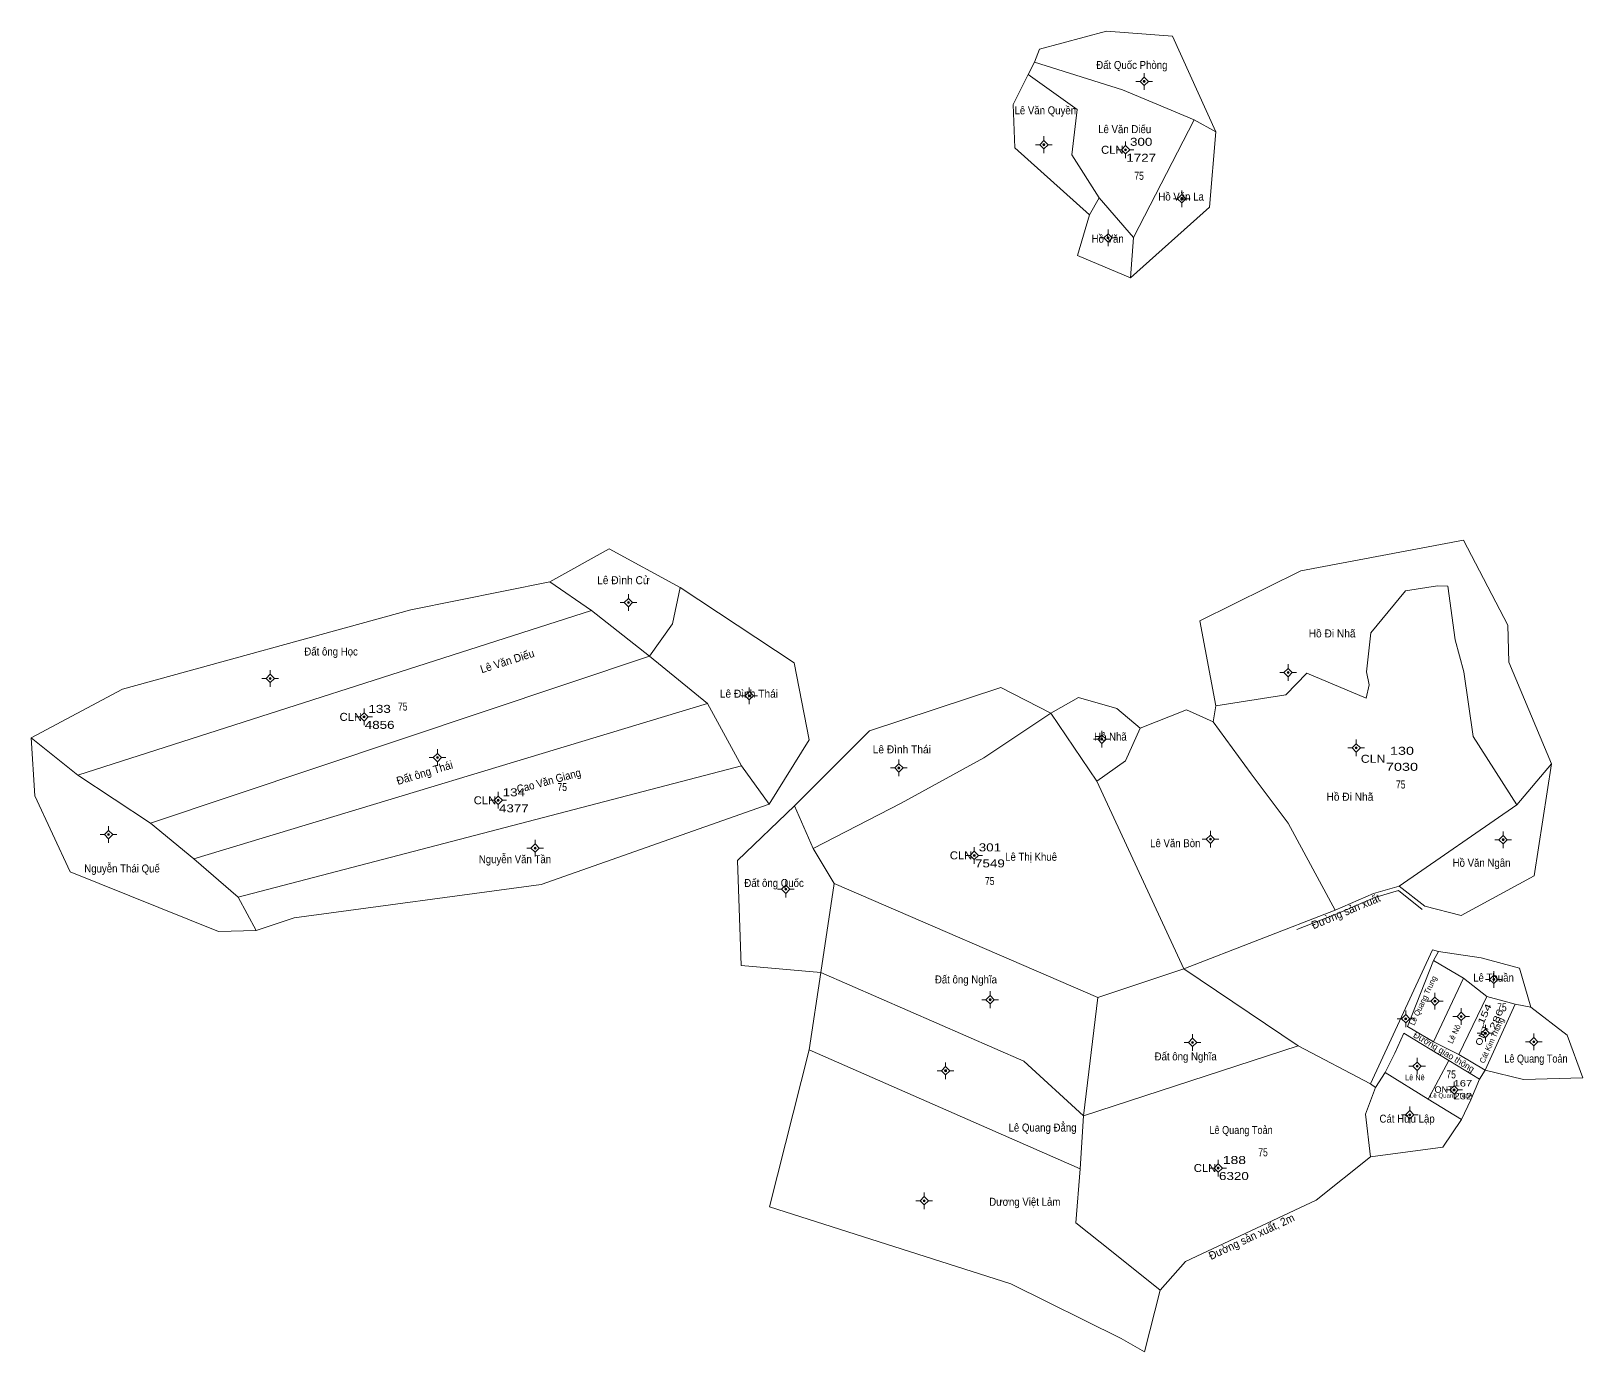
# Model space of a CAD drawing. Header units: metres. Extents: x 536635 to 538419, y 1845904 to 1847311.
# Drawn here: x 536979 to 537561, y 1846292 to 1846787 of the extents above; entities that cross this region are included whole.
import ezdxf
from ezdxf.enums import TextEntityAlignment as Align

# ---------------------------------------------------------------- set-up
doc = ezdxf.new("R2010")
doc.units = ezdxf.units.M
doc.header["$LTSCALE"] = 1.2
for name, color, linetype, lineweight in [('10', 7, 'Continuous', 13), ('11', 7, 'Continuous', 13), ('7', 7, 'Continuous', 13)]:
    doc.layers.add(name, color=color, linetype=linetype, lineweight=lineweight)
for name, color, linetype in [('2', 7, 'Continuous'), ('3', 7, 'Continuous'), ('4', 7, 'Continuous'), ('5', 7, 'Continuous'), ('63', 7, 'Continuous'), ('8', 7, 'Continuous')]:
    doc.layers.add(name, color=color, linetype=linetype)

msp = doc.modelspace()

# ---------------------------------------------------------------- hatches: boundary and pattern name
at = {"layer": '11'}
for points in [[(537396.474, 1846768.52, 1), (537395.724, 1846768.52, 1)], [(537358.834, 1846744.79, 1), (537358.084, 1846744.79, 1)], [(537389.464, 1846742.87, 1), (537388.714, 1846742.87, 1)], [(537410.504, 1846724.52, 1), (537409.754, 1846724.52, 1)], [(537382.874, 1846709.86, 1), (537382.124, 1846709.86, 1)], [(537203.074, 1846573.17, 1), (537202.324, 1846573.17, 1)], [(537450.404, 1846546.93, 1), (537449.654, 1846546.93, 1)], [(537068.804, 1846544.73, 1), (537068.054, 1846544.73, 1)], [(537248.374, 1846538.26, 1), (537247.624, 1846538.26, 1)], [(537103.974, 1846530.34, 1), (537103.224, 1846530.34, 1)], [(537380.564, 1846521.98, 1), (537379.814, 1846521.98, 1)], [(537475.924, 1846518.71, 1), (537475.174, 1846518.71, 1)], [(537131.514, 1846515.07, 1), (537130.764, 1846515.07, 1)], [(537304.474, 1846511.19, 1), (537303.724, 1846511.19, 1)], [(537154.274, 1846499.07, 1), (537153.524, 1846499.07, 1)], [(537008.214, 1846486.21, 1), (537007.464, 1846486.21, 1)], [(537421.254, 1846484.46, 1), (537420.504, 1846484.46, 1)], [(537531.004, 1846484.31, 1), (537530.254, 1846484.31, 1)], [(537168.124, 1846481.14, 1), (537167.374, 1846481.14, 1)], [(537332.754, 1846478.43, 1), (537332.004, 1846478.43, 1)], [(537262.094, 1846465.74, 1), (537261.344, 1846465.74, 1)], [(537527.474, 1846431.96, 1), (537526.724, 1846431.96, 1)], [(537338.684, 1846424.35, 1), (537337.934, 1846424.35, 1)], [(537505.454, 1846423.76, 1), (537504.704, 1846423.76, 1)], [(537515.304, 1846418.09, 1), (537514.554, 1846418.09, 1)], [(537494.464, 1846417.19, 1), (537493.714, 1846417.19, 1)], [(537414.584, 1846408.34, 1), (537413.834, 1846408.34, 1)], [(537524.374, 1846411.74, 1), (537523.624, 1846411.74, 1)], [(537542.504, 1846408.58, 1), (537541.754, 1846408.58, 1)], [(537322.004, 1846397.73, 1), (537321.254, 1846397.73, 1)], [(537498.754, 1846399.42, 1), (537498.004, 1846399.42, 1)], [(537512.594, 1846390.5, 1), (537511.844, 1846390.5, 1)], [(537495.994, 1846381.2, 1), (537495.244, 1846381.2, 1)], [(537424.214, 1846361.26, 1), (537423.464, 1846361.26, 1)], [(537313.994, 1846348.96, 1), (537313.244, 1846348.96, 1)]]:
    msp.add_hatch(color=256, dxfattribs=at).paths.add_polyline_path(points)

# ---------------------------------------------------------------- linework, layer by layer
at = {"layer": '10'}
for p, q in [((537356.87, 1846780.64), (537354.9, 1846775.75)), ((537422.88, 1846749.66), (537414.79, 1846754.16)), ((537379.13, 1846724.85), (537375.51, 1846718.51)), ((537390.98, 1846694.88), (537392, 1846710)), ((537188.92, 1846570.16), (537173.2, 1846580.94)), ((537481.06, 1846561.83), (537494.06, 1846577.63)), ((537509.9, 1846579.38), (537512.7, 1846559.23)), ((537188.92, 1846570.16), (536996.31, 1846508.53)), ((537188.92, 1846570.16), (537210.67, 1846553.04)), ((537416.87, 1846566.29), (537422.91, 1846534.51)), ((537532.42, 1846564.67), (537532.77, 1846550.88)), ((537481.06, 1846561.83), (537479.45, 1846547.26)), ((537515.9, 1846547.26), (537512.7, 1846559.23)), ((537210.67, 1846553.04), (537023.57, 1846490.52)), ((537210.67, 1846553.04), (537232.31, 1846535.37)), ((537548.79, 1846512.68), (537532.77, 1846550.88)), ((537232.31, 1846535.37), (537039.8, 1846477.1)), ((537232.31, 1846535.37), (537245.09, 1846512.05)), ((537378.29, 1846506.3), (537361.04, 1846531.7)), ((537394.57, 1846526.08), (537411.9, 1846532.99)), ((537411.9, 1846532.99), (537421.94, 1846528.47)), ((537394.57, 1846526.08), (537389.11, 1846513.85)), ((536978.77, 1846522.5), (536996.31, 1846508.53)), ((537245.09, 1846512.05), (537056.43, 1846462.78)), ((537245.09, 1846512.05), (537255.48, 1846497.64)), ((537535.76, 1846497.36), (537548.79, 1846512.68)), ((536996.31, 1846508.53), (537023.57, 1846490.52)), ((537272, 1846481), (537265, 1846497)), ((537535.76, 1846497.36), (537491.66, 1846466.87)), ((537467.68, 1846457.92), (537450.07, 1846490.49)), ((537272, 1846481), (537279.85, 1846467.95)), ((537279.85, 1846467.95), (537274.83, 1846434.49)), ((537467.68, 1846457.92), (537410.98, 1846435.93)), ((537480.96, 1846392.78), (537504.16, 1846443.01)), ((537504.16, 1846443.01), (537506.34, 1846442.44)), ((537504.47, 1846439.02), (537506.34, 1846442.44)), ((537378.64, 1846425.17), (537410.98, 1846435.93)), ((537410.98, 1846435.93), (537453.74, 1846407.05)), ((537515.71, 1846432.4), (537504.48, 1846408.51)), ((537514.06, 1846403.78), (537524.46, 1846425.59)), ((537535.13, 1846422.71), (537523.88, 1846397.9)), ((537541.07, 1846421.49), (537535.13, 1846422.71)), ((537514.06, 1846403.78), (537504.48, 1846408.51)), ((537510.29, 1846401.55), (537502.58, 1846387.09)), ((537521.77, 1846394.61), (537510.29, 1846401.55)), ((537523.88, 1846397.9), (537514.06, 1846403.78)), ((537521.77, 1846394.61), (537523.88, 1846397.9)), ((537372.04, 1846360.98), (537373.26, 1846380.76)), ((537508.08, 1846369.13), (537515.02, 1846379.45)), ((537508.08, 1846369.13), (537480.85, 1846365.4)), ((537402, 1846315.48), (537384.4, 1846329.62)), ((537396.16, 1846292.32), (537402, 1846315.48))]:
    msp.add_line(p, q, dxfattribs=at)
for points in [[(537422.88, 1846749.66), (537406.68, 1846785.48), (537381.88, 1846787.38), (537356.87, 1846780.64)], [(537354.9, 1846775.75), (537352.57, 1846771.08), (537346.95, 1846759.84)], [(537354.9, 1846775.75), (537387.99, 1846765.33), (537400.8, 1846759.99), (537414.79, 1846754.16)], [(537352.57, 1846771.08), (537371, 1846758), (537369, 1846741), (537379.13, 1846724.85)], [(537375.51, 1846718.51), (537347.53, 1846743.67), (537346.95, 1846759.84)], [(537379.13, 1846724.85), (537392, 1846710), (537414.79, 1846754.16)], [(537390.98, 1846694.88), (537420.52, 1846721.4), (537422.88, 1846749.66)], [(537375.51, 1846718.51), (537371.1, 1846703.22), (537390.98, 1846694.88)], [(537173.2, 1846580.94), (537195.54, 1846593.31), (537222.11, 1846578.88)], [(537532.42, 1846564.67), (537515.82, 1846596.51), (537454.73, 1846585.12), (537416.87, 1846566.29)], [(537173.2, 1846580.94), (537121.13, 1846570.52), (537013, 1846540.77), (536978.77, 1846522.5)], [(537210.67, 1846553.04), (537219.19, 1846565.21), (537222.11, 1846578.88)], [(537222.11, 1846578.88), (537264.8, 1846550.59), (537270.5, 1846521.74), (537255.48, 1846497.64)], [(537509.9, 1846579.38), (537506.05, 1846579.51), (537494.06, 1846577.63)], [(537422.91, 1846534.51), (537449.19, 1846538.55), (537456.98, 1846546.69)], [(537479.45, 1846547.26), (537480.43, 1846542.34), (537479.25, 1846537.38), (537456.98, 1846546.69)], [(537535.76, 1846497.36), (537519.35, 1846523), (537515.9, 1846547.26)], [(537265, 1846497), (537293.08, 1846525.15), (537342.32, 1846541.38), (537361.04, 1846531.7)], [(537361.04, 1846531.7), (537371.42, 1846537.66), (537385.84, 1846533.48), (537394.57, 1846526.08)], [(537361.04, 1846531.7), (537336, 1846515), (537305, 1846498), (537272, 1846481)], [(537450.07, 1846490.49), (537436.11, 1846508.96), (537421.94, 1846528.47), (537422.91, 1846534.51)], [(536978.77, 1846522.5), (536980.15, 1846500.7), (536993.41, 1846472.28), (537049.08, 1846449.92), (537063.2, 1846450.24)], [(537410.98, 1846435.93), (537378.29, 1846506.3), (537389.11, 1846513.85)], [(537491.66, 1846466.87), (537501.21, 1846459.38), (537514.89, 1846455.96), (537542.25, 1846470.79), (537548.79, 1846512.68)], [(537255.48, 1846497.64), (537169.98, 1846467.46), (537077.4, 1846455.07)], [(537265, 1846497), (537243.55, 1846476.56), (537244.97, 1846437.16), (537274.83, 1846434.49)], [(537023.57, 1846490.52), (537039.8, 1846477.1), (537056.43, 1846462.78)], [(537373.26, 1846380.76), (537378.64, 1846425.17), (537279.85, 1846467.95)], [(537500.28, 1846458.2), (537491.34, 1846465.22), (537482.57, 1846462.69), (537468.25, 1846456.53), (537453.23, 1846450.71)], [(537491.66, 1846466.87), (537482.06, 1846464.11), (537467.68, 1846457.92)], [(537056.43, 1846462.78), (537063.2, 1846450.24), (537077.4, 1846455.07)], [(537506.34, 1846442.44), (537522.36, 1846440.05), (537536.7, 1846436.15), (537541.07, 1846421.49)], [(537504.48, 1846408.51), (537494.81, 1846414.29), (537504.47, 1846439.02)], [(537535.13, 1846422.71), (537524.46, 1846425.59), (537515.71, 1846432.4), (537504.47, 1846439.02)], [(537274.83, 1846434.49), (537270.5, 1846405.6), (537372.04, 1846360.98)], [(537373.26, 1846380.76), (537351, 1846401.31), (537274.83, 1846434.49)], [(537541.07, 1846421.49), (537554.66, 1846410.99), (537560.55, 1846395.03), (537538.32, 1846394.46), (537523.88, 1846397.9)], [(537480.96, 1846392.78), (537453.74, 1846407.05), (537373.26, 1846380.76)], [(537510.29, 1846401.55), (537493.41, 1846411.76), (537489.99, 1846404.32)], [(537270.5, 1846405.6), (537255.58, 1846346.66), (537346.08, 1846317.88), (537387.47, 1846297.36), (537396.16, 1846292.32)], [(537489.99, 1846404.32), (537486.45, 1846397), (537482.81, 1846391.38), (537480.96, 1846392.78)], [(537486.45, 1846397), (537502.58, 1846387.09), (537515.02, 1846379.45)], [(537482.81, 1846391.38), (537479.06, 1846381.41), (537480.85, 1846365.4)], [(537515.02, 1846379.45), (537518.52, 1846386.81), (537521.77, 1846394.61)], [(537384.4, 1846329.62), (537370.43, 1846340.66), (537372.04, 1846360.98)], [(537402, 1846315.48), (537411.49, 1846326.25), (537460.49, 1846349.26), (537480.85, 1846365.4)]]:
    msp.add_lwpolyline(points, dxfattribs=at)
at = {"layer": '11'}
for p, q in [((537394.54, 1846768.52), (537392.98, 1846768.52)), ((537396.1, 1846771.64), (537396.1, 1846770.08)), ((537399.22, 1846768.52), (537397.66, 1846768.52)), ((537396.1, 1846766.96), (537396.1, 1846765.4)), ((537356.9, 1846744.79), (537355.34, 1846744.79)), ((537358.46, 1846747.92), (537358.46, 1846746.35)), ((537361.58, 1846744.79), (537360.02, 1846744.79)), ((537389.09, 1846746), (537389.09, 1846744.43)), ((537358.46, 1846743.23), (537358.46, 1846741.66)), ((537387.53, 1846742.87), (537385.96, 1846742.87)), ((537389.09, 1846741.31), (537389.09, 1846739.74)), ((537392.22, 1846742.87), (537390.65, 1846742.87)), ((537410.13, 1846727.64), (537410.13, 1846726.08)), ((537408.57, 1846724.52), (537407, 1846724.52)), ((537410.13, 1846722.96), (537410.13, 1846721.4)), ((537413.26, 1846724.52), (537411.69, 1846724.52)), ((537380.94, 1846709.86), (537379.38, 1846709.86)), ((537382.5, 1846712.98), (537382.5, 1846711.42)), ((537385.62, 1846709.86), (537384.06, 1846709.86)), ((537382.5, 1846708.3), (537382.5, 1846706.74)), ((537202.7, 1846576.3), (537202.7, 1846574.73)), ((537201.14, 1846573.17), (537199.57, 1846573.17)), ((537202.7, 1846571.61), (537202.7, 1846570.04)), ((537205.82, 1846573.17), (537204.26, 1846573.17)), ((537068.43, 1846547.86), (537068.43, 1846546.29)), ((537448.47, 1846546.93), (537446.9, 1846546.93)), ((537450.03, 1846550.06), (537450.03, 1846548.49)), ((537453.16, 1846546.93), (537451.59, 1846546.93)), ((537066.87, 1846544.73), (537065.31, 1846544.73)), ((537068.43, 1846543.17), (537068.43, 1846541.6)), ((537071.56, 1846544.73), (537069.99, 1846544.73)), ((537248, 1846541.38), (537248, 1846539.82)), ((537450.03, 1846545.37), (537450.03, 1846543.8)), ((537246.44, 1846538.26), (537244.88, 1846538.26)), ((537248, 1846536.7), (537248, 1846535.14)), ((537251.12, 1846538.26), (537249.56, 1846538.26)), ((537102.04, 1846530.34), (537100.48, 1846530.34)), ((537103.6, 1846533.46), (537103.6, 1846531.9)), ((537106.72, 1846530.34), (537105.16, 1846530.34)), ((537103.6, 1846528.78), (537103.6, 1846527.22)), ((537380.19, 1846525.1), (537380.19, 1846523.54)), ((537131.14, 1846518.2), (537131.14, 1846516.63)), ((537378.63, 1846521.98), (537377.06, 1846521.98)), ((537380.19, 1846520.42), (537380.19, 1846518.86)), ((537383.31, 1846521.98), (537381.75, 1846521.98)), ((537473.99, 1846518.71), (537472.43, 1846518.71)), ((537475.55, 1846521.84), (537475.55, 1846520.27)), ((537478.68, 1846518.71), (537477.11, 1846518.71)), ((537129.58, 1846515.07), (537128.02, 1846515.07)), ((537131.14, 1846513.51), (537131.14, 1846511.94)), ((537134.26, 1846515.07), (537132.7, 1846515.07)), ((537304.1, 1846514.32), (537304.1, 1846512.75)), ((537475.55, 1846517.15), (537475.55, 1846515.58)), ((537302.54, 1846511.19), (537300.98, 1846511.19)), ((537304.1, 1846509.63), (537304.1, 1846508.06)), ((537307.22, 1846511.19), (537305.66, 1846511.19)), ((537153.9, 1846502.2), (537153.9, 1846500.63)), ((537152.34, 1846499.07), (537150.78, 1846499.07)), ((537153.9, 1846497.51), (537153.9, 1846495.94)), ((537157.02, 1846499.07), (537155.46, 1846499.07)), ((537007.84, 1846489.34), (537007.84, 1846487.77)), ((537006.28, 1846486.21), (537004.72, 1846486.21)), ((537007.84, 1846484.65), (537007.84, 1846483.08)), ((537010.96, 1846486.21), (537009.4, 1846486.21)), ((537167.75, 1846484.26), (537167.75, 1846482.7)), ((537419.32, 1846484.46), (537417.76, 1846484.46)), ((537420.88, 1846487.58), (537420.88, 1846486.02)), ((537420.88, 1846482.9), (537420.88, 1846481.34)), ((537424, 1846484.46), (537422.44, 1846484.46)), ((537529.07, 1846484.31), (537527.5, 1846484.31)), ((537530.63, 1846487.44), (537530.63, 1846485.87)), ((537530.63, 1846482.75), (537530.63, 1846481.18)), ((537533.76, 1846484.31), (537532.19, 1846484.31)), ((537166.19, 1846481.14), (537164.62, 1846481.14)), ((537167.75, 1846479.58), (537167.75, 1846478.02)), ((537170.88, 1846481.14), (537169.31, 1846481.14)), ((537330.82, 1846478.43), (537329.26, 1846478.43)), ((537332.38, 1846481.56), (537332.38, 1846479.99)), ((537332.38, 1846476.87), (537332.38, 1846475.3)), ((537335.5, 1846478.43), (537333.94, 1846478.43)), ((537260.16, 1846465.74), (537258.6, 1846465.74)), ((537261.72, 1846468.86), (537261.72, 1846467.3)), ((537264.84, 1846465.74), (537263.28, 1846465.74)), ((537261.72, 1846464.18), (537261.72, 1846462.62)), ((537525.54, 1846431.96), (537523.98, 1846431.96)), ((537527.1, 1846435.08), (537527.1, 1846433.52)), ((537527.1, 1846430.4), (537527.1, 1846428.84)), ((537530.22, 1846431.96), (537528.66, 1846431.96)), ((537336.75, 1846424.35), (537335.19, 1846424.35)), ((537338.31, 1846427.48), (537338.31, 1846425.91)), ((537341.44, 1846424.35), (537339.87, 1846424.35)), ((537505.08, 1846426.88), (537505.08, 1846425.32)), ((537338.31, 1846422.79), (537338.31, 1846421.22)), ((537494.09, 1846420.32), (537494.09, 1846418.75)), ((537503.52, 1846423.76), (537501.95, 1846423.76)), ((537505.08, 1846422.2), (537505.08, 1846420.64)), ((537508.2, 1846423.76), (537506.64, 1846423.76)), ((537514.93, 1846421.22), (537514.93, 1846419.65)), ((537492.53, 1846417.19), (537490.96, 1846417.19)), ((537494.09, 1846415.63), (537494.09, 1846414.06)), ((537497.22, 1846417.19), (537495.65, 1846417.19)), ((537513.37, 1846418.09), (537511.81, 1846418.09)), ((537514.93, 1846416.53), (537514.93, 1846414.96)), ((537518.06, 1846418.09), (537516.49, 1846418.09)), ((537524, 1846414.86), (537524, 1846413.3)), ((537412.65, 1846408.34), (537411.08, 1846408.34)), ((537414.21, 1846411.46), (537414.21, 1846409.9)), ((537417.34, 1846408.34), (537415.77, 1846408.34)), ((537522.44, 1846411.74), (537520.88, 1846411.74)), ((537524, 1846410.18), (537524, 1846408.62)), ((537527.12, 1846411.74), (537525.56, 1846411.74)), ((537540.57, 1846408.58), (537539, 1846408.58)), ((537542.13, 1846411.7), (537542.13, 1846410.14)), ((537542.13, 1846407.02), (537542.13, 1846405.46)), ((537545.26, 1846408.58), (537543.69, 1846408.58)), ((537414.21, 1846406.78), (537414.21, 1846405.22)), ((537498.38, 1846402.54), (537498.38, 1846400.98)), ((537320.07, 1846397.73), (537318.5, 1846397.73)), ((537321.63, 1846400.86), (537321.63, 1846399.29)), ((537321.63, 1846396.17), (537321.63, 1846394.6)), ((537324.76, 1846397.73), (537323.19, 1846397.73)), ((537496.82, 1846399.42), (537495.26, 1846399.42)), ((537498.38, 1846397.86), (537498.38, 1846396.3)), ((537501.5, 1846399.42), (537499.94, 1846399.42)), ((537510.66, 1846390.5), (537509.1, 1846390.5)), ((537512.22, 1846393.62), (537512.22, 1846392.06)), ((537515.34, 1846390.5), (537513.78, 1846390.5)), ((537495.62, 1846384.32), (537495.62, 1846382.76)), ((537512.22, 1846388.94), (537512.22, 1846387.38)), ((537494.06, 1846381.2), (537492.5, 1846381.2)), ((537495.62, 1846379.64), (537495.62, 1846378.08)), ((537498.74, 1846381.2), (537497.18, 1846381.2)), ((537422.28, 1846361.26), (537420.72, 1846361.26)), ((537423.84, 1846364.38), (537423.84, 1846362.82)), ((537426.96, 1846361.26), (537425.4, 1846361.26)), ((537423.84, 1846359.7), (537423.84, 1846358.14)), ((537312.06, 1846348.96), (537310.5, 1846348.96)), ((537313.62, 1846352.08), (537313.62, 1846350.52)), ((537316.74, 1846348.96), (537315.18, 1846348.96)), ((537313.62, 1846347.4), (537313.62, 1846345.84))]:
    msp.add_line(p, q, dxfattribs=at)
for points in [[(537396.1, 1846770.08), (537394.54, 1846768.52), (537396.1, 1846766.96), (537397.66, 1846768.52)], [(537358.46, 1846746.35), (537356.9, 1846744.79), (537358.46, 1846743.23), (537360.02, 1846744.79)], [(537389.09, 1846744.43), (537387.53, 1846742.87), (537389.09, 1846741.31), (537390.65, 1846742.87)], [(537410.13, 1846726.08), (537408.57, 1846724.52), (537410.13, 1846722.96), (537411.69, 1846724.52)], [(537382.5, 1846711.42), (537380.94, 1846709.86), (537382.5, 1846708.3), (537384.06, 1846709.86)], [(537202.7, 1846574.73), (537201.14, 1846573.17), (537202.7, 1846571.61), (537204.26, 1846573.17)], [(537450.03, 1846548.49), (537448.47, 1846546.93), (537450.03, 1846545.37), (537451.59, 1846546.93)], [(537068.43, 1846546.29), (537066.87, 1846544.73), (537068.43, 1846543.17), (537069.99, 1846544.73)], [(537248, 1846539.82), (537246.44, 1846538.26), (537248, 1846536.7), (537249.56, 1846538.26)], [(537103.6, 1846531.9), (537102.04, 1846530.34), (537103.6, 1846528.78), (537105.16, 1846530.34)], [(537380.19, 1846523.54), (537378.63, 1846521.98), (537380.19, 1846520.42), (537381.75, 1846521.98)], [(537475.55, 1846520.27), (537473.99, 1846518.71), (537475.55, 1846517.15), (537477.11, 1846518.71)], [(537131.14, 1846516.63), (537129.58, 1846515.07), (537131.14, 1846513.51), (537132.7, 1846515.07)], [(537304.1, 1846512.75), (537302.54, 1846511.19), (537304.1, 1846509.63), (537305.66, 1846511.19)], [(537153.9, 1846500.63), (537152.34, 1846499.07), (537153.9, 1846497.51), (537155.46, 1846499.07)], [(537007.84, 1846487.77), (537006.28, 1846486.21), (537007.84, 1846484.65), (537009.4, 1846486.21)], [(537167.75, 1846482.7), (537166.19, 1846481.14), (537167.75, 1846479.58), (537169.31, 1846481.14)], [(537420.88, 1846486.02), (537419.32, 1846484.46), (537420.88, 1846482.9), (537422.44, 1846484.46)], [(537530.63, 1846485.87), (537529.07, 1846484.31), (537530.63, 1846482.75), (537532.19, 1846484.31)], [(537332.38, 1846479.99), (537330.82, 1846478.43), (537332.38, 1846476.87), (537333.94, 1846478.43)], [(537261.72, 1846467.3), (537260.16, 1846465.74), (537261.72, 1846464.18), (537263.28, 1846465.74)], [(537527.1, 1846433.52), (537525.54, 1846431.96), (537527.1, 1846430.4), (537528.66, 1846431.96)], [(537338.31, 1846425.91), (537336.75, 1846424.35), (537338.31, 1846422.79), (537339.87, 1846424.35)], [(537505.08, 1846425.32), (537503.52, 1846423.76), (537505.08, 1846422.2), (537506.64, 1846423.76)], [(537494.09, 1846418.75), (537492.53, 1846417.19), (537494.09, 1846415.63), (537495.65, 1846417.19)], [(537514.93, 1846419.65), (537513.37, 1846418.09), (537514.93, 1846416.53), (537516.49, 1846418.09)], [(537524, 1846413.3), (537522.44, 1846411.74), (537524, 1846410.18), (537525.56, 1846411.74)], [(537414.21, 1846409.9), (537412.65, 1846408.34), (537414.21, 1846406.78), (537415.77, 1846408.34)], [(537542.13, 1846410.14), (537540.57, 1846408.58), (537542.13, 1846407.02), (537543.69, 1846408.58)], [(537321.63, 1846399.29), (537320.07, 1846397.73), (537321.63, 1846396.17), (537323.19, 1846397.73)], [(537498.38, 1846400.98), (537496.82, 1846399.42), (537498.38, 1846397.86), (537499.94, 1846399.42)], [(537512.22, 1846392.06), (537510.66, 1846390.5), (537512.22, 1846388.94), (537513.78, 1846390.5)], [(537495.62, 1846382.76), (537494.06, 1846381.2), (537495.62, 1846379.64), (537497.18, 1846381.2)], [(537423.84, 1846362.82), (537422.28, 1846361.26), (537423.84, 1846359.7), (537425.4, 1846361.26)], [(537313.62, 1846350.52), (537312.06, 1846348.96), (537313.62, 1846347.4), (537315.18, 1846348.96)]]:
    msp.add_lwpolyline(points, close=True, dxfattribs=at)
for centre in [(537396.099, 1846768.52), (537358.459, 1846744.79), (537389.089, 1846742.87), (537410.129, 1846724.52), (537382.499, 1846709.86), (537202.699, 1846573.17), (537450.029, 1846546.93), (537068.429, 1846544.73), (537247.999, 1846538.26), (537103.599, 1846530.34), (537380.189, 1846521.98), (537475.549, 1846518.71), (537131.139, 1846515.07), (537304.099, 1846511.19), (537153.899, 1846499.07), (537007.839, 1846486.21), (537420.879, 1846484.46), (537530.629, 1846484.31), (537167.749, 1846481.14), (537332.379, 1846478.43), (537261.719, 1846465.74), (537527.099, 1846431.96), (537338.309, 1846424.35), (537505.079, 1846423.76), (537514.929, 1846418.09), (537494.089, 1846417.19), (537414.209, 1846408.34), (537523.999, 1846411.74), (537542.129, 1846408.58), (537321.629, 1846397.73), (537498.379, 1846399.42), (537512.219, 1846390.5), (537495.619, 1846381.2), (537423.839, 1846361.26), (537313.619, 1846348.96)]:
    msp.add_circle(centre, 0.375, dxfattribs=at)

# ---------------------------------------------------------------- texts
at = {"layer": '2'}
for s, height, width, p in [('Đất Quốc Phòng', 3, 0.9, (537391.44, 1846773.16)), ('Lê Văn Quyền', 3, 0.9, (537358.985, 1846756.17)), ('Lê Văn Diếu', 3, 0.9, (537388.745, 1846749.11)), ('Hồ Văn La', 3, 0.9, (537409.905, 1846723.86)), ('Hồ Văn', 3, 0.9, (537382.385, 1846708.05)), ('Lê Đình Cử', 3, 0.95, (537200.84, 1846580.07)), ('Hồ Đi Nhã', 3, 0.95, (537466.52, 1846560.11)), ('Đất ông Học', 3, 0.9, (537091.25, 1846553.34)), ('Lê Đình Thái', 3, 0.95, (537247.89, 1846537.54)), ('Hồ Nhã', 3, 0.9, (537383.395, 1846521.45)), ('Lê Đình Thái', 3, 0.95, (537305.2, 1846516.66)), ('Hồ Đi Nhã', 3, 0.95, (537473.19, 1846498.92)), ('Lê Văn Bòn', 3, 0.9, (537407.72, 1846481.5)), ('Nguyễn Văn Tần', 3, 0.9, (537160.18, 1846475.5)), ('Lê Thị Khuê', 3, 0.9, (537353.66, 1846476.41)), ('Hồ Văn Ngân', 3, 0.9, (537522.535, 1846474.16)), ('Nguyễn Thái Quế', 3, 0.9, (537012.875, 1846472.02)), ('Đất ông Quốc', 3, 0.9, (537257.315, 1846466.59)), ('Đất ông Nghĩa', 3, 0.9, (537329.245, 1846430.43)), ('Lê Thuần', 3, 0.9, (537527.025, 1846431.13)), ('Đất ông Nghĩa', 3, 0.9, (537411.615, 1846401.59)), ('Lê Quang Toản', 3, 0.85, (537542.925, 1846400.77)), ('Lê Nê', 2.1, 0.9, (537497.545, 1846394.14)), ('Lê Quang Toản', 1.68, 0.85, (537511.13, 1846387.58)), ('Lê Quang Đẳng', 3, 0.9, (537357.96, 1846374.92)), ('Cát Hữu Lập', 3, 0.9, (537494.62, 1846378.25)), ('Lê Quang Toản', 3, 0.85, (537432.375, 1846374.01)), ('Dương Việt Lảm', 3, 0.9, (537351.31, 1846347.11))]:
    msp.add_text(s, height=height, dxfattribs=dict(at, width=width)).set_placement(p, align=Align.CENTER)
for s, height, rotation, width, p in [('Lê Văn Diếu', 3, 17.449, 0.95, (537157.74, 1846549.809)), ('Đất ông Thái', 3, 16.858, 0.95, (537126.75, 1846507.965)), ('Cao Văn Giang', 3, 15.255, 0.9, (537173.27, 1846504.946)), ('Lê Quang Trung', 2.1, 64.824, 0.95, (537501.55, 1846423.578)), ('Cát Kim Thung', 2.1, 65.612, 0.95, (537527.309, 1846408.661))]:
    msp.add_text(s, height=height, rotation=rotation, dxfattribs=dict(at, width=width)).set_placement(p, align=Align.CENTER)
msp.add_text('Lê Nô', height=2.1, rotation=64.507, dxfattribs=at).set_placement((537513.207, 1846411.038), align=Align.CENTER)
at = {"layer": '3'}
for s, height, width, p in [('CLN', 3, 1.05, (537388.34, 1846741.37)), ('CLN', 3, 1.05, (537102.85, 1846528.84)), ('CLN', 3, 1.15, (537486.5, 1846513.12)), ('CLN', 3, 1.05, (537153.15, 1846497.57)), ('CLN', 3, 1.05, (537331.63, 1846476.93)), ('ONT', 2.4, 1.05, (537512.02, 1846389.45)), ('CLN', 3, 1.05, (537423.09, 1846359.76))]:
    msp.add_text(s, height=height, dxfattribs=dict(at, width=width)).set_placement(p, align=Align.RIGHT)
at = {"layer": '3', "width": 1.2}
msp.add_text('ONT', height=2.4, rotation=66.133, dxfattribs=at).set_placement((537525.541, 1846414.269), align=Align.RIGHT)
at = {"layer": '4'}
for s, height, width, p in [('300', 3, 1.25, (537394.94, 1846744.37)), ('133', 3, 1.25, (537109.45, 1846531.84)), ('130', 3, 1.35, (537492.695, 1846516.12)), ('134', 3, 1.25, (537159.75, 1846500.57)), ('301', 3, 1.25, (537338.23, 1846479.93)), ('167', 2.4, 1.3, (537515.535, 1846391.81)), ('188', 3, 1.3, (537429.89, 1846362.76))]:
    msp.add_text(s, height=height, dxfattribs=dict(at, width=width)).set_placement(p, align=Align.CENTER)
at = {"layer": '4', "width": 1.5}
msp.add_text('154', height=2.4, rotation=66.133, dxfattribs=at).set_placement((537524.786, 1846418.499), align=Align.CENTER)
at = {"layer": '5'}
for s, height, width, p in [('1727', 3, 1.25, (537394.945, 1846738.37)), ('4856', 3, 1.25, (537109.455, 1846525.84)), ('7030', 3, 1.35, (537492.7, 1846510.12)), ('4377', 3, 1.25, (537159.755, 1846494.57)), ('7549', 3, 1.25, (537338.235, 1846473.93)), ('232', 2.4, 1.3, (537515.535, 1846387.01)), ('6320', 3, 1.25, (537429.695, 1846356.76))]:
    msp.add_text(s, height=height, dxfattribs=dict(at, width=width)).set_placement(p, align=Align.CENTER)
at = {"layer": '5', "width": 1.5}
msp.add_text('286', height=2.4, rotation=66.133, dxfattribs=at).set_placement((537529.176, 1846416.559), align=Align.CENTER)
at = {"layer": '63'}
for p in [(537500.285, 1846458.2), (537500.285, 1846458.2), (537500.285, 1846458.2), (537453.235, 1846450.71), (537453.235, 1846450.71), (537453.235, 1846450.71)]:
    msp.add_text('D', height=0.01, dxfattribs=at).set_placement(p, align=Align.CENTER)
at = {"layer": '7', "width": 0.8}
for p in [(537394.16, 1846731.62), (537118.12, 1846532.71), (537492.235, 1846503.5), (537177.9, 1846502.56), (537338.17, 1846467.31), (537530.16, 1846420.01), (537511.14, 1846394.84), (537440.6, 1846365.65)]:
    msp.add_text('75', height=3, dxfattribs=at).set_placement(p, align=Align.CENTER)
at = {"layer": '8', "width": 0.95}
for s, rotation, p in [('Đường sản xuất', 22.746, (537472.22, 1846456.014)), ('Đường sản xuất, 2m', 25.158, (537436.937, 1846334.181))]:
    msp.add_text(s, height=3, rotation=rotation, dxfattribs=at).set_placement(p, align=Align.CENTER)
at = {"layer": '8'}
msp.add_text('Đường giao thông', height=2.4, rotation=328.838, dxfattribs=at).set_placement((537507.829, 1846403.784), align=Align.CENTER)

doc.saveas('drawing.dxf')
